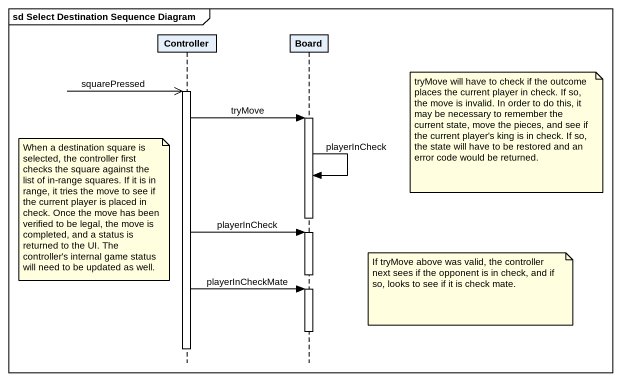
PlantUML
@startuml
mainframe sd Select Destination Sequence Diagram
hide footbox
participant Controller
participant Board

Controller ->> Controller : squarePressed
activate Controller
Controller -> Board : tryMove
activate Board
note right of Board : tryMove will have to check if the outcome places the current player in check. If so, the move is invalid. In order to do this, it may be necessary to remember the current state, move the pieces, and see if the current player's king is in check. If so, the state will have to be restored and an error code would be returned.
Board -> Board : playerInCheck
note left of Controller : When a destination square is selected, the controller first checks the square against the list of in-range squares. If it is in range, it tries the move to see if the current player is placed in check. Once the move has been verified to be legal, the move is completed, and a status is returned to the UI. The controller's internal game status will need to be updated as well.
deactivate Board
Controller -> Board : playerInCheck
activate Board
deactivate Board
note right of Board : If tryMove above was valid, the controller next sees if the opponent is in check, and if so, looks to see if it is check mate.
Controller -> Board : playerInCheckMate
activate Board
deactivate Board
deactivate Controller
@enduml
